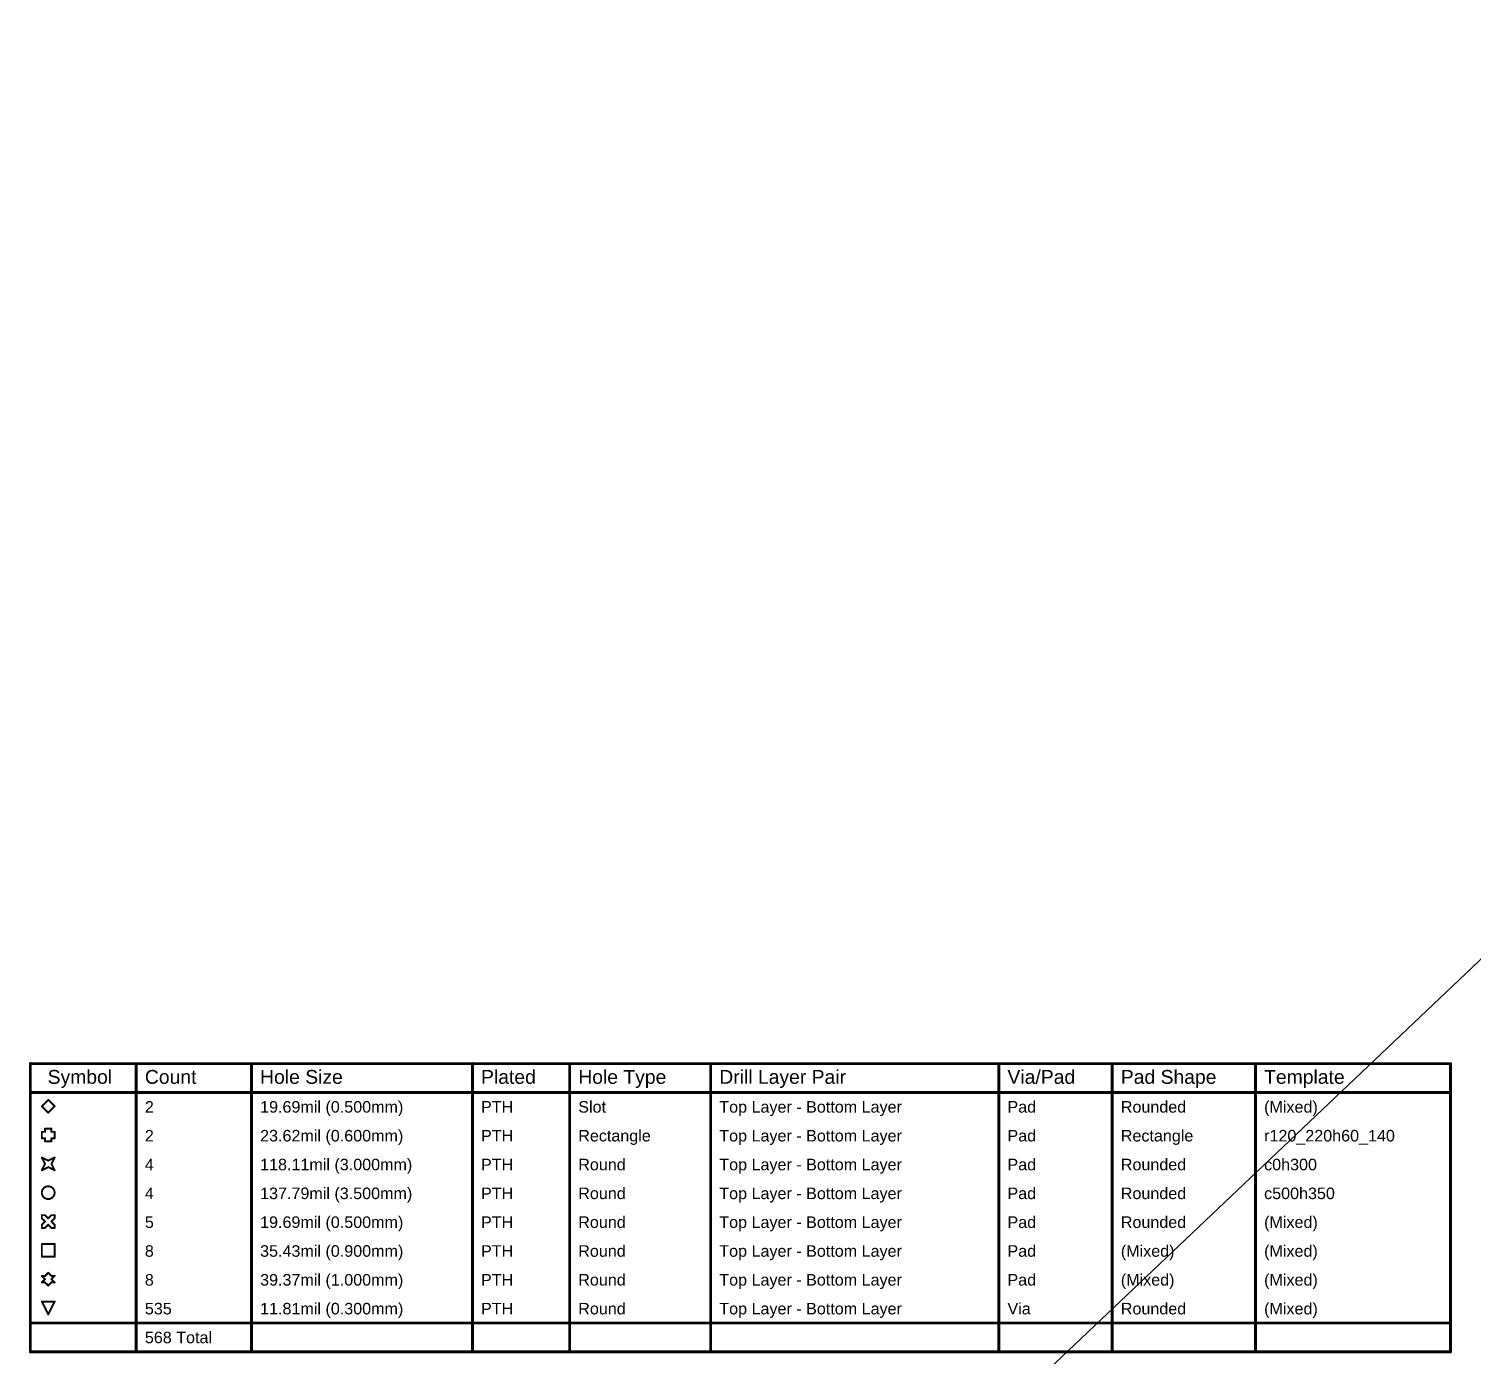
# Model space of a CAD drawing. Header units: inches. Extents: x 0 to 5359, y 0 to 5098.
# Drawn here: x 0.2 to 191.1, y 143.1 to 318.5 of the extents above; entities that cross this region are included whole.
import ezdxf

# ---------------------------------------------------------------- set-up
doc = ezdxf.new("R2010")
doc.units = ezdxf.units.IN
doc.layers.add('Drill Drawing', color=1, linetype='Continuous')
doc.layers.add('Top Solder', color=216, linetype='Continuous')
doc.styles.add('Arial', font='', dxfattribs={"height": 0.2})
doc.styles.get('Arial').set_extended_font_data('Arial')

# ---------------------------------------------------------------- blocks, each defined once
blk = doc.blocks.new('EC21EFA_512_STD_29')
at = {"layer": 'Top Solder'}
blk.add_line((-7.12, 8.02), (5006.16, -5275.81), dxfattribs=at)

msp = doc.modelspace()

# ---------------------------------------------------------------- linework, layer by layer
at = {"layer": 'Drill Drawing'}
for points in [[(0.39, 181.74, 0.381, 0.381, 0), (188.1, 181.74, 0.381, 0.381, 0)], [(0.39, 143.64, 0.381, 0.381, 0), (0.39, 181.74, 0.381, 0.381, 0)], [(14.38, 143.64, 0.381, 0.381, 0), (14.38, 181.74, 0.381, 0.381, 0)], [(29.62, 143.64, 0.381, 0.381, 0), (29.62, 181.74, 0.381, 0.381, 0)], [(58.82, 143.64, 0.381, 0.381, 0), (58.82, 181.74, 0.381, 0.381, 0)], [(71.67, 143.64, 0.381, 0.381, 0), (71.67, 181.74, 0.381, 0.381, 0)], [(90.31, 143.64, 0.381, 0.381, 0), (90.31, 181.74, 0.381, 0.381, 0)], [(128.4, 143.64, 0.381, 0.381, 0), (128.4, 181.74, 0.381, 0.381, 0)], [(143.38, 143.64, 0.381, 0.381, 0), (143.38, 181.74, 0.381, 0.381, 0)], [(162.32, 143.64, 0.381, 0.381, 0), (162.32, 181.74, 0.381, 0.381, 0)], [(188.1, 143.64, 0.381, 0.381, 0), (188.1, 181.74, 0.381, 0.381, 0)], [(0.39, 177.93, 0.381, 0.381, 0), (188.1, 177.93, 0.381, 0.381, 0)], [(1.91, 176.11, 0.254, 0.254, 0), (2.76, 176.95, 0.254, 0.254, 0)], [(1.91, 176.11, 0.254, 0.254, 0), (2.76, 175.26, 0.254, 0.254, 0)], [(2.76, 176.95, 0.254, 0.254, 0), (3.6, 176.11, 0.254, 0.254, 0)], [(2.76, 175.26, 0.254, 0.254, 0), (3.6, 176.11, 0.254, 0.254, 0)], [(1.91, 171.87, 0.254, 0.254, 0), (1.91, 172.72, 0.254, 0.254, 0)], [(1.91, 172.72, 0.254, 0.254, 0), (2.33, 172.72, 0.254, 0.254, 0)], [(1.91, 171.87, 0.254, 0.254, 0), (2.33, 171.87, 0.254, 0.254, 0)], [(2.33, 172.72, 0.254, 0.254, 0), (2.33, 173.14, 0.254, 0.254, 0)], [(2.33, 173.14, 0.254, 0.254, 0), (3.18, 173.14, 0.254, 0.254, 0)], [(2.33, 171.45, 0.254, 0.254, 0), (2.33, 171.87, 0.254, 0.254, 0)], [(3.18, 172.72, 0.254, 0.254, 0), (3.18, 173.14, 0.254, 0.254, 0)], [(3.18, 172.72, 0.254, 0.254, 0), (3.6, 172.72, 0.254, 0.254, 0)], [(3.18, 171.87, 0.254, 0.254, 0), (3.6, 171.87, 0.254, 0.254, 0)], [(3.18, 171.45, 0.254, 0.254, 0), (3.18, 171.87, 0.254, 0.254, 0)], [(3.6, 171.87, 0.254, 0.254, 0), (3.6, 172.72, 0.254, 0.254, 0)], [(2.33, 171.45, 0.254, 0.254, 0), (3.18, 171.45, 0.254, 0.254, 0)], [(1.91, 169.33, 0.254, 0.254, 0), (2.76, 168.91, 0.254, 0.254, 0)], [(1.91, 169.33, 0.254, 0.254, 0), (2.33, 168.49, 0.254, 0.254, 0)], [(1.91, 167.64, 0.254, 0.254, 0), (2.33, 168.49, 0.254, 0.254, 0)], [(1.91, 167.64, 0.254, 0.254, 0), (2.76, 168.06, 0.254, 0.254, 0)], [(2.76, 168.91, 0.254, 0.254, 0), (3.6, 169.33, 0.254, 0.254, 0)], [(2.76, 168.06, 0.254, 0.254, 0), (3.6, 167.64, 0.254, 0.254, 0)], [(3.18, 168.49, 0.254, 0.254, 0), (3.6, 169.33, 0.254, 0.254, 0)], [(3.18, 168.49, 0.254, 0.254, 0), (3.6, 167.64, 0.254, 0.254, 0)], [(1.91, 161.29, 0.254, 0.254, 0), (1.91, 161.71, 0.254, 0.254, 0)], [(1.91, 161.71, 0.254, 0.254, 0), (2.33, 161.71, 0.254, 0.254, 0)], [(1.91, 161.29, 0.254, 0.254, 0), (2.33, 160.87, 0.254, 0.254, 0)], [(1.91, 160.44, 0.254, 0.254, 0), (2.33, 160.87, 0.254, 0.254, 0)], [(1.91, 160.02, 0.254, 0.254, 0), (1.91, 160.44, 0.254, 0.254, 0)], [(2.33, 161.71, 0.254, 0.254, 0), (2.76, 161.29, 0.254, 0.254, 0)], [(2.33, 160.02, 0.254, 0.254, 0), (2.76, 160.44, 0.254, 0.254, 0)], [(2.76, 161.29, 0.254, 0.254, 0), (3.18, 161.71, 0.254, 0.254, 0)], [(2.76, 160.44, 0.254, 0.254, 0), (3.18, 160.02, 0.254, 0.254, 0)], [(3.18, 161.71, 0.254, 0.254, 0), (3.6, 161.71, 0.254, 0.254, 0)], [(3.18, 160.87, 0.254, 0.254, 0), (3.6, 161.29, 0.254, 0.254, 0)], [(3.18, 160.87, 0.254, 0.254, 0), (3.6, 160.44, 0.254, 0.254, 0)], [(3.6, 161.29, 0.254, 0.254, 0), (3.6, 161.71, 0.254, 0.254, 0)], [(3.6, 160.02, 0.254, 0.254, 0), (3.6, 160.44, 0.254, 0.254, 0)], [(1.91, 160.02, 0.254, 0.254, 0), (2.33, 160.02, 0.254, 0.254, 0)], [(3.18, 160.02, 0.254, 0.254, 0), (3.6, 160.02, 0.254, 0.254, 0)], [(1.91, 157.9, 0.254, 0.254, 0), (3.6, 157.9, 0.254, 0.254, 0)], [(1.91, 156.21, 0.254, 0.254, 0), (1.91, 157.9, 0.254, 0.254, 0)], [(3.6, 156.21, 0.254, 0.254, 0), (3.6, 157.9, 0.254, 0.254, 0)], [(1.91, 156.21, 0.254, 0.254, 0), (3.6, 156.21, 0.254, 0.254, 0)], [(1.91, 153.67, 0.254, 0.254, 0), (2.33, 153.25, 0.254, 0.254, 0)], [(1.91, 153.67, 0.254, 0.254, 0), (2.33, 153.67, 0.254, 0.254, 0)], [(1.91, 152.82, 0.254, 0.254, 0), (2.33, 153.25, 0.254, 0.254, 0)], [(1.91, 152.82, 0.254, 0.254, 0), (2.33, 152.82, 0.254, 0.254, 0)], [(2.33, 153.67, 0.254, 0.254, 0), (2.76, 154.09, 0.254, 0.254, 0)], [(2.33, 152.82, 0.254, 0.254, 0), (2.76, 152.4, 0.254, 0.254, 0)], [(2.76, 154.09, 0.254, 0.254, 0), (3.18, 153.67, 0.254, 0.254, 0)], [(2.76, 152.4, 0.254, 0.254, 0), (3.18, 152.82, 0.254, 0.254, 0)], [(3.18, 153.67, 0.254, 0.254, 0), (3.6, 153.67, 0.254, 0.254, 0)], [(3.18, 153.25, 0.254, 0.254, 0), (3.6, 153.67, 0.254, 0.254, 0)], [(3.18, 153.25, 0.254, 0.254, 0), (3.6, 152.82, 0.254, 0.254, 0)], [(3.18, 152.82, 0.254, 0.254, 0), (3.6, 152.82, 0.254, 0.254, 0)], [(1.91, 150.28, 0.254, 0.254, 0), (3.6, 150.28, 0.254, 0.254, 0)], [(1.91, 150.28, 0.254, 0.254, 0), (2.76, 148.59, 0.254, 0.254, 0)], [(2.76, 148.59, 0.254, 0.254, 0), (3.6, 150.28, 0.254, 0.254, 0)], [(0.39, 147.45, 0.381, 0.381, 0), (188.1, 147.45, 0.381, 0.381, 0)], [(0.39, 143.64, 0.381, 0.381, 0), (188.1, 143.64, 0.381, 0.381, 0)]]:
    msp.add_lwpolyline(points, format="xyseb", dxfattribs=at)
for points in [[(0.29, 181.74, 0.191, 0.191, 1), (0.49, 181.74, 0.191, 0.191, 1)], [(0.29, 181.74, 0.191, 0.191, 1), (0.49, 181.74, 0.191, 0.191, 1)], [(14.29, 181.74, 0.191, 0.191, 1), (14.48, 181.74, 0.191, 0.191, 1)], [(29.52, 181.74, 0.191, 0.191, 1), (29.71, 181.74, 0.191, 0.191, 1)], [(58.72, 181.74, 0.191, 0.191, 1), (58.92, 181.74, 0.191, 0.191, 1)], [(71.57, 181.74, 0.191, 0.191, 1), (71.76, 181.74, 0.191, 0.191, 1)], [(90.21, 181.74, 0.191, 0.191, 1), (90.4, 181.74, 0.191, 0.191, 1)], [(128.3, 181.74, 0.191, 0.191, 1), (128.49, 181.74, 0.191, 0.191, 1)], [(143.28, 181.74, 0.191, 0.191, 1), (143.47, 181.74, 0.191, 0.191, 1)], [(162.23, 181.74, 0.191, 0.191, 1), (162.42, 181.74, 0.191, 0.191, 1)], [(188, 181.74, 0.191, 0.191, 1), (188.19, 181.74, 0.191, 0.191, 1)], [(188, 181.74, 0.191, 0.191, 1), (188.19, 181.74, 0.191, 0.191, 1)], [(0.29, 177.93, 0.191, 0.191, 1), (0.49, 177.93, 0.191, 0.191, 1)], [(188, 177.93, 0.191, 0.191, 1), (188.19, 177.93, 0.191, 0.191, 1)], [(1.85, 176.11, 0.127, 0.127, 1), (1.97, 176.11, 0.127, 0.127, 1)], [(1.85, 176.11, 0.127, 0.127, 1), (1.97, 176.11, 0.127, 0.127, 1)], [(2.69, 176.95, 0.127, 0.127, 1), (2.82, 176.95, 0.127, 0.127, 1)], [(2.69, 176.95, 0.127, 0.127, 1), (2.82, 176.95, 0.127, 0.127, 1)], [(3.54, 176.11, 0.127, 0.127, 1), (3.67, 176.11, 0.127, 0.127, 1)], [(3.54, 176.11, 0.127, 0.127, 1), (3.67, 176.11, 0.127, 0.127, 1)], [(2.69, 175.26, 0.127, 0.127, 1), (2.82, 175.26, 0.127, 0.127, 1)], [(2.69, 175.26, 0.127, 0.127, 1), (2.82, 175.26, 0.127, 0.127, 1)], [(1.85, 172.72, 0.127, 0.127, 1), (1.97, 172.72, 0.127, 0.127, 1)], [(1.85, 172.72, 0.127, 0.127, 1), (1.97, 172.72, 0.127, 0.127, 1)], [(1.85, 171.87, 0.127, 0.127, 1), (1.97, 171.87, 0.127, 0.127, 1)], [(1.85, 171.87, 0.127, 0.127, 1), (1.97, 171.87, 0.127, 0.127, 1)], [(2.27, 173.14, 0.127, 0.127, 1), (2.4, 173.14, 0.127, 0.127, 1)], [(2.27, 173.14, 0.127, 0.127, 1), (2.4, 173.14, 0.127, 0.127, 1)], [(2.27, 172.72, 0.127, 0.127, 1), (2.4, 172.72, 0.127, 0.127, 1)], [(2.27, 172.72, 0.127, 0.127, 1), (2.4, 172.72, 0.127, 0.127, 1)], [(2.27, 171.87, 0.127, 0.127, 1), (2.4, 171.87, 0.127, 0.127, 1)], [(2.27, 171.87, 0.127, 0.127, 1), (2.4, 171.87, 0.127, 0.127, 1)], [(3.12, 173.14, 0.127, 0.127, 1), (3.24, 173.14, 0.127, 0.127, 1)], [(3.12, 173.14, 0.127, 0.127, 1), (3.24, 173.14, 0.127, 0.127, 1)], [(3.12, 172.72, 0.127, 0.127, 1), (3.24, 172.72, 0.127, 0.127, 1)], [(3.12, 172.72, 0.127, 0.127, 1), (3.24, 172.72, 0.127, 0.127, 1)], [(3.12, 171.87, 0.127, 0.127, 1), (3.24, 171.87, 0.127, 0.127, 1)], [(3.12, 171.87, 0.127, 0.127, 1), (3.24, 171.87, 0.127, 0.127, 1)], [(3.54, 172.72, 0.127, 0.127, 1), (3.67, 172.72, 0.127, 0.127, 1)], [(3.54, 172.72, 0.127, 0.127, 1), (3.67, 172.72, 0.127, 0.127, 1)], [(3.54, 171.87, 0.127, 0.127, 1), (3.67, 171.87, 0.127, 0.127, 1)], [(3.54, 171.87, 0.127, 0.127, 1), (3.67, 171.87, 0.127, 0.127, 1)], [(2.27, 171.45, 0.127, 0.127, 1), (2.4, 171.45, 0.127, 0.127, 1)], [(2.27, 171.45, 0.127, 0.127, 1), (2.4, 171.45, 0.127, 0.127, 1)], [(3.12, 171.45, 0.127, 0.127, 1), (3.24, 171.45, 0.127, 0.127, 1)], [(3.12, 171.45, 0.127, 0.127, 1), (3.24, 171.45, 0.127, 0.127, 1)], [(1.85, 169.33, 0.127, 0.127, 1), (1.97, 169.33, 0.127, 0.127, 1)], [(1.85, 169.33, 0.127, 0.127, 1), (1.97, 169.33, 0.127, 0.127, 1)], [(2.27, 168.49, 0.127, 0.127, 1), (2.4, 168.49, 0.127, 0.127, 1)], [(2.27, 168.49, 0.127, 0.127, 1), (2.4, 168.49, 0.127, 0.127, 1)], [(2.69, 168.91, 0.127, 0.127, 1), (2.82, 168.91, 0.127, 0.127, 1)], [(2.69, 168.91, 0.127, 0.127, 1), (2.82, 168.91, 0.127, 0.127, 1)], [(2.69, 168.06, 0.127, 0.127, 1), (2.82, 168.06, 0.127, 0.127, 1)], [(2.69, 168.06, 0.127, 0.127, 1), (2.82, 168.06, 0.127, 0.127, 1)], [(3.12, 168.49, 0.127, 0.127, 1), (3.24, 168.49, 0.127, 0.127, 1)], [(3.12, 168.49, 0.127, 0.127, 1), (3.24, 168.49, 0.127, 0.127, 1)], [(3.54, 169.33, 0.127, 0.127, 1), (3.67, 169.33, 0.127, 0.127, 1)], [(3.54, 169.33, 0.127, 0.127, 1), (3.67, 169.33, 0.127, 0.127, 1)], [(1.85, 167.64, 0.127, 0.127, 1), (1.97, 167.64, 0.127, 0.127, 1)], [(1.85, 167.64, 0.127, 0.127, 1), (1.97, 167.64, 0.127, 0.127, 1)], [(3.54, 167.64, 0.127, 0.127, 1), (3.67, 167.64, 0.127, 0.127, 1)], [(3.54, 167.64, 0.127, 0.127, 1), (3.67, 167.64, 0.127, 0.127, 1)], [(3.6, 164.68, 0.254, 0.254, 1), (1.91, 164.68, 0.254, 0.254, 1)], [(1.85, 164.68, 0.127, 0.127, 1), (1.97, 164.68, 0.127, 0.127, 1)], [(3.54, 164.68, 0.127, 0.127, 1), (3.67, 164.68, 0.127, 0.127, 1)], [(1.85, 161.71, 0.127, 0.127, 1), (1.97, 161.71, 0.127, 0.127, 1)], [(1.85, 161.71, 0.127, 0.127, 1), (1.97, 161.71, 0.127, 0.127, 1)], [(1.85, 161.29, 0.127, 0.127, 1), (1.97, 161.29, 0.127, 0.127, 1)], [(1.85, 161.29, 0.127, 0.127, 1), (1.97, 161.29, 0.127, 0.127, 1)], [(1.85, 160.44, 0.127, 0.127, 1), (1.97, 160.44, 0.127, 0.127, 1)], [(1.85, 160.44, 0.127, 0.127, 1), (1.97, 160.44, 0.127, 0.127, 1)], [(2.27, 161.71, 0.127, 0.127, 1), (2.4, 161.71, 0.127, 0.127, 1)], [(2.27, 161.71, 0.127, 0.127, 1), (2.4, 161.71, 0.127, 0.127, 1)], [(2.27, 160.87, 0.127, 0.127, 1), (2.4, 160.87, 0.127, 0.127, 1)], [(2.27, 160.87, 0.127, 0.127, 1), (2.4, 160.87, 0.127, 0.127, 1)], [(2.69, 161.29, 0.127, 0.127, 1), (2.82, 161.29, 0.127, 0.127, 1)], [(2.69, 161.29, 0.127, 0.127, 1), (2.82, 161.29, 0.127, 0.127, 1)], [(2.69, 160.44, 0.127, 0.127, 1), (2.82, 160.44, 0.127, 0.127, 1)], [(2.69, 160.44, 0.127, 0.127, 1), (2.82, 160.44, 0.127, 0.127, 1)], [(3.12, 161.71, 0.127, 0.127, 1), (3.24, 161.71, 0.127, 0.127, 1)], [(3.12, 161.71, 0.127, 0.127, 1), (3.24, 161.71, 0.127, 0.127, 1)], [(3.12, 160.87, 0.127, 0.127, 1), (3.24, 160.87, 0.127, 0.127, 1)], [(3.12, 160.87, 0.127, 0.127, 1), (3.24, 160.87, 0.127, 0.127, 1)], [(3.54, 161.71, 0.127, 0.127, 1), (3.67, 161.71, 0.127, 0.127, 1)], [(3.54, 161.71, 0.127, 0.127, 1), (3.67, 161.71, 0.127, 0.127, 1)], [(3.54, 161.29, 0.127, 0.127, 1), (3.67, 161.29, 0.127, 0.127, 1)], [(3.54, 161.29, 0.127, 0.127, 1), (3.67, 161.29, 0.127, 0.127, 1)], [(3.54, 160.44, 0.127, 0.127, 1), (3.67, 160.44, 0.127, 0.127, 1)], [(3.54, 160.44, 0.127, 0.127, 1), (3.67, 160.44, 0.127, 0.127, 1)], [(1.85, 160.02, 0.127, 0.127, 1), (1.97, 160.02, 0.127, 0.127, 1)], [(1.85, 160.02, 0.127, 0.127, 1), (1.97, 160.02, 0.127, 0.127, 1)], [(2.27, 160.02, 0.127, 0.127, 1), (2.4, 160.02, 0.127, 0.127, 1)], [(2.27, 160.02, 0.127, 0.127, 1), (2.4, 160.02, 0.127, 0.127, 1)], [(3.12, 160.02, 0.127, 0.127, 1), (3.24, 160.02, 0.127, 0.127, 1)], [(3.12, 160.02, 0.127, 0.127, 1), (3.24, 160.02, 0.127, 0.127, 1)], [(3.54, 160.02, 0.127, 0.127, 1), (3.67, 160.02, 0.127, 0.127, 1)], [(3.54, 160.02, 0.127, 0.127, 1), (3.67, 160.02, 0.127, 0.127, 1)], [(1.85, 157.9, 0.127, 0.127, 1), (1.97, 157.9, 0.127, 0.127, 1)], [(1.85, 157.9, 0.127, 0.127, 1), (1.97, 157.9, 0.127, 0.127, 1)], [(3.54, 157.9, 0.127, 0.127, 1), (3.67, 157.9, 0.127, 0.127, 1)], [(3.54, 157.9, 0.127, 0.127, 1), (3.67, 157.9, 0.127, 0.127, 1)], [(1.85, 156.21, 0.127, 0.127, 1), (1.97, 156.21, 0.127, 0.127, 1)], [(1.85, 156.21, 0.127, 0.127, 1), (1.97, 156.21, 0.127, 0.127, 1)], [(3.54, 156.21, 0.127, 0.127, 1), (3.67, 156.21, 0.127, 0.127, 1)], [(3.54, 156.21, 0.127, 0.127, 1), (3.67, 156.21, 0.127, 0.127, 1)], [(1.85, 153.67, 0.127, 0.127, 1), (1.97, 153.67, 0.127, 0.127, 1)], [(1.85, 153.67, 0.127, 0.127, 1), (1.97, 153.67, 0.127, 0.127, 1)], [(1.85, 152.82, 0.127, 0.127, 1), (1.97, 152.82, 0.127, 0.127, 1)], [(1.85, 152.82, 0.127, 0.127, 1), (1.97, 152.82, 0.127, 0.127, 1)], [(2.27, 153.67, 0.127, 0.127, 1), (2.4, 153.67, 0.127, 0.127, 1)], [(2.27, 153.67, 0.127, 0.127, 1), (2.4, 153.67, 0.127, 0.127, 1)], [(2.27, 153.25, 0.127, 0.127, 1), (2.4, 153.25, 0.127, 0.127, 1)], [(2.27, 153.25, 0.127, 0.127, 1), (2.4, 153.25, 0.127, 0.127, 1)], [(2.27, 152.82, 0.127, 0.127, 1), (2.4, 152.82, 0.127, 0.127, 1)], [(2.27, 152.82, 0.127, 0.127, 1), (2.4, 152.82, 0.127, 0.127, 1)], [(2.69, 154.09, 0.127, 0.127, 1), (2.82, 154.09, 0.127, 0.127, 1)], [(2.69, 154.09, 0.127, 0.127, 1), (2.82, 154.09, 0.127, 0.127, 1)], [(3.12, 153.67, 0.127, 0.127, 1), (3.24, 153.67, 0.127, 0.127, 1)], [(3.12, 153.67, 0.127, 0.127, 1), (3.24, 153.67, 0.127, 0.127, 1)], [(3.12, 153.25, 0.127, 0.127, 1), (3.24, 153.25, 0.127, 0.127, 1)], [(3.12, 153.25, 0.127, 0.127, 1), (3.24, 153.25, 0.127, 0.127, 1)], [(3.12, 152.82, 0.127, 0.127, 1), (3.24, 152.82, 0.127, 0.127, 1)], [(3.12, 152.82, 0.127, 0.127, 1), (3.24, 152.82, 0.127, 0.127, 1)], [(3.54, 153.67, 0.127, 0.127, 1), (3.67, 153.67, 0.127, 0.127, 1)], [(3.54, 153.67, 0.127, 0.127, 1), (3.67, 153.67, 0.127, 0.127, 1)], [(3.54, 152.82, 0.127, 0.127, 1), (3.67, 152.82, 0.127, 0.127, 1)], [(3.54, 152.82, 0.127, 0.127, 1), (3.67, 152.82, 0.127, 0.127, 1)], [(2.69, 152.4, 0.127, 0.127, 1), (2.82, 152.4, 0.127, 0.127, 1)], [(2.69, 152.4, 0.127, 0.127, 1), (2.82, 152.4, 0.127, 0.127, 1)], [(1.85, 150.28, 0.127, 0.127, 1), (1.97, 150.28, 0.127, 0.127, 1)], [(1.85, 150.28, 0.127, 0.127, 1), (1.97, 150.28, 0.127, 0.127, 1)], [(3.54, 150.28, 0.127, 0.127, 1), (3.67, 150.28, 0.127, 0.127, 1)], [(3.54, 150.28, 0.127, 0.127, 1), (3.67, 150.28, 0.127, 0.127, 1)], [(0.29, 147.45, 0.191, 0.191, 1), (0.49, 147.45, 0.191, 0.191, 1)], [(2.69, 148.59, 0.127, 0.127, 1), (2.82, 148.59, 0.127, 0.127, 1)], [(2.69, 148.59, 0.127, 0.127, 1), (2.82, 148.59, 0.127, 0.127, 1)], [(188, 147.45, 0.191, 0.191, 1), (188.19, 147.45, 0.191, 0.191, 1)], [(0.29, 143.64, 0.191, 0.191, 1), (0.49, 143.64, 0.191, 0.191, 1)], [(0.29, 143.64, 0.191, 0.191, 1), (0.49, 143.64, 0.191, 0.191, 1)], [(14.29, 143.64, 0.191, 0.191, 1), (14.48, 143.64, 0.191, 0.191, 1)], [(29.52, 143.64, 0.191, 0.191, 1), (29.71, 143.64, 0.191, 0.191, 1)], [(58.72, 143.64, 0.191, 0.191, 1), (58.92, 143.64, 0.191, 0.191, 1)], [(71.57, 143.64, 0.191, 0.191, 1), (71.76, 143.64, 0.191, 0.191, 1)], [(90.21, 143.64, 0.191, 0.191, 1), (90.4, 143.64, 0.191, 0.191, 1)], [(128.3, 143.64, 0.191, 0.191, 1), (128.49, 143.64, 0.191, 0.191, 1)], [(143.28, 143.64, 0.191, 0.191, 1), (143.47, 143.64, 0.191, 0.191, 1)], [(162.23, 143.64, 0.191, 0.191, 1), (162.42, 143.64, 0.191, 0.191, 1)], [(188, 143.64, 0.191, 0.191, 1), (188.19, 143.64, 0.191, 0.191, 1)], [(188, 143.64, 0.191, 0.191, 1), (188.19, 143.64, 0.191, 0.191, 1)]]:
    msp.add_lwpolyline(points, format="xyseb", close=True, dxfattribs=at)

# ---------------------------------------------------------------- block references
at = {"rotation": 90}
msp.add_blockref('EC21EFA_512_STD_29', (83.5, 92), dxfattribs=at)

# ---------------------------------------------------------------- texts
at = {"layer": 'Drill Drawing', "style": 'Arial'}
for s, height, p in [('Symbol', 1.829, (2.68, 179.07)), ('Count', 1.829, (15.53, 179.07)), ('Hole Size', 1.829, (30.76, 179.07)), ('Plated', 1.829, (59.96, 179.07)), ('Hole Type', 1.829, (72.81, 179.07)), ('Drill Layer Pair', 1.8288, (91.45, 179.07)), ('Via/Pad', 1.829, (129.54, 179.07)), ('Pad Shape', 1.829, (144.52, 179.07)), ('Template', 1.829, (163.46, 179.07)), ('2', 1.52, (15.53, 175.26)), ('19.69mil (0.500mm)', 1.524, (30.76, 175.26)), ('PTH', 1.524, (59.96, 175.26)), ('Slot', 1.524, (72.81, 175.26)), ('Top Layer - Bottom Layer', 1.524, (91.45, 175.26)), ('Pad', 1.524, (129.54, 175.26)), ('Rounded', 1.524, (144.52, 175.26)), ('(Mixed)', 1.524, (163.46, 175.26)), ('2', 1.52, (15.53, 171.45)), ('23.62mil (0.600mm)', 1.524, (30.76, 171.45)), ('PTH', 1.524, (59.96, 171.45)), ('Rectangle', 1.524, (72.81, 171.45)), ('Top Layer - Bottom Layer', 1.524, (91.45, 171.45)), ('Pad', 1.524, (129.54, 171.45)), ('Rectangle', 1.524, (144.52, 171.45)), ('r120_220h60_140', 1.524, (163.46, 171.45)), ('4', 1.52, (15.53, 167.64)), ('118.11mil (3.000mm)', 1.524, (30.76, 167.64)), ('PTH', 1.524, (59.96, 167.64)), ('Round', 1.524, (72.81, 167.64)), ('Top Layer - Bottom Layer', 1.524, (91.45, 167.64)), ('Pad', 1.524, (129.54, 167.64)), ('Rounded', 1.524, (144.52, 167.64)), ('c0h300', 1.524, (163.46, 167.64)), ('4', 1.52, (15.53, 163.83)), ('137.79mil (3.500mm)', 1.524, (30.76, 163.83)), ('PTH', 1.524, (59.96, 163.83)), ('Round', 1.524, (72.81, 163.83)), ('Top Layer - Bottom Layer', 1.524, (91.45, 163.83)), ('Pad', 1.524, (129.54, 163.83)), ('Rounded', 1.524, (144.52, 163.83)), ('c500h350', 1.524, (163.46, 163.83)), ('5', 1.52, (15.53, 160.02)), ('19.69mil (0.500mm)', 1.524, (30.76, 160.02)), ('PTH', 1.524, (59.96, 160.02)), ('Round', 1.524, (72.81, 160.02)), ('Top Layer - Bottom Layer', 1.524, (91.45, 160.02)), ('Pad', 1.524, (129.54, 160.02)), ('Rounded', 1.524, (144.52, 160.02)), ('(Mixed)', 1.524, (163.46, 160.02)), ('8', 1.52, (15.53, 156.21)), ('35.43mil (0.900mm)', 1.524, (30.76, 156.21)), ('PTH', 1.524, (59.96, 156.21)), ('Round', 1.524, (72.81, 156.21)), ('Top Layer - Bottom Layer', 1.524, (91.45, 156.21)), ('Pad', 1.524, (129.54, 156.21)), ('(Mixed)', 1.524, (144.52, 156.21)), ('(Mixed)', 1.524, (163.46, 156.21)), ('8', 1.52, (15.53, 152.4)), ('39.37mil (1.000mm)', 1.524, (30.76, 152.4)), ('PTH', 1.524, (59.96, 152.4)), ('Round', 1.524, (72.81, 152.4)), ('Top Layer - Bottom Layer', 1.524, (91.45, 152.4)), ('Pad', 1.524, (129.54, 152.4)), ('(Mixed)', 1.524, (144.52, 152.4)), ('(Mixed)', 1.524, (163.46, 152.4)), ('535', 1.524, (15.53, 148.59)), ('11.81mil (0.300mm)', 1.524, (30.76, 148.59)), ('PTH', 1.524, (59.96, 148.59)), ('Round', 1.524, (72.81, 148.59)), ('Top Layer - Bottom Layer', 1.524, (91.45, 148.59)), ('Via', 1.524, (129.54, 148.59)), ('Rounded', 1.524, (144.52, 148.59)), ('(Mixed)', 1.524, (163.46, 148.59)), ('568 Total', 1.524, (15.53, 144.78))]:
    msp.add_text(s, height=height, dxfattribs=at).set_placement(p)

doc.saveas('drawing.dxf')
